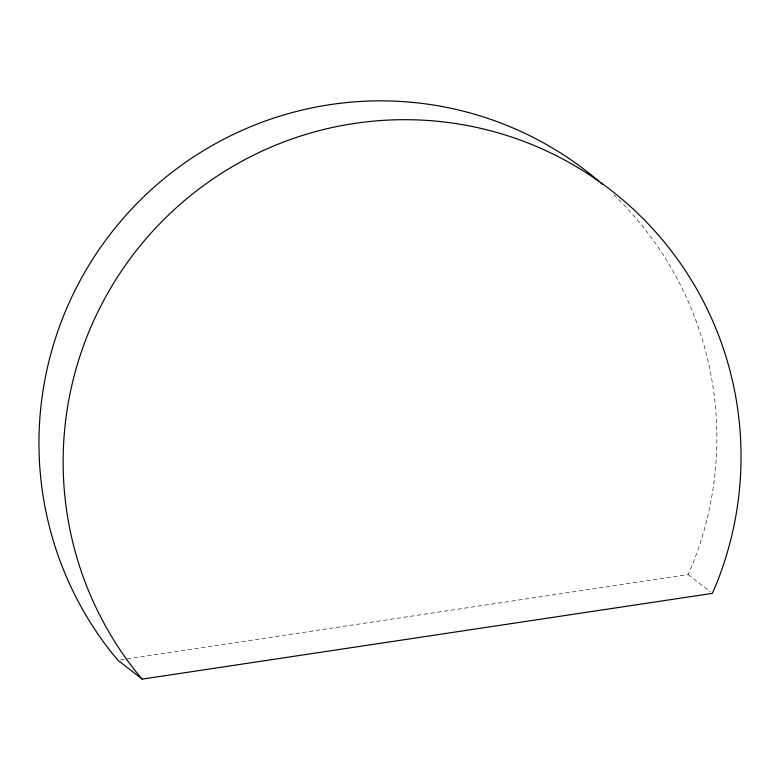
<?xml version="1.0" encoding="UTF-8"?>
<svg xmlns="http://www.w3.org/2000/svg" width="780" height="780" viewBox="0 0 780 780"><rect width="100%" height="100%" fill="white"/><g stroke="black" fill="none" stroke-linecap="round" stroke-linejoin="round"><path stroke-width="0.58" stroke-dasharray="3.9 2.92" d="M120.422 659.938L688.175 574.538L692.416 564.681A340.626 337.935 -52.1 0 0 612.914 193.928M688.175 574.538L710.492 591.923"/><path stroke-width="1.17" d="M142.194 679.126L712.355 593.365L716.596 583.508A340.626 337.935 -52.1 0 0 354.286 123.454A340.626 337.935 -52.1 0 0 135.379 670.937L142.194 679.126L118.014 660.299L111.199 652.109A340.626 337.935 -52.1 0 1 143.705 196.784A340.626 337.935 -52.1 0 1 598.913 181.282M600.707 182.812A340.626 337.935 -52.1 0 1 602.482 184.373"/></g></svg>
